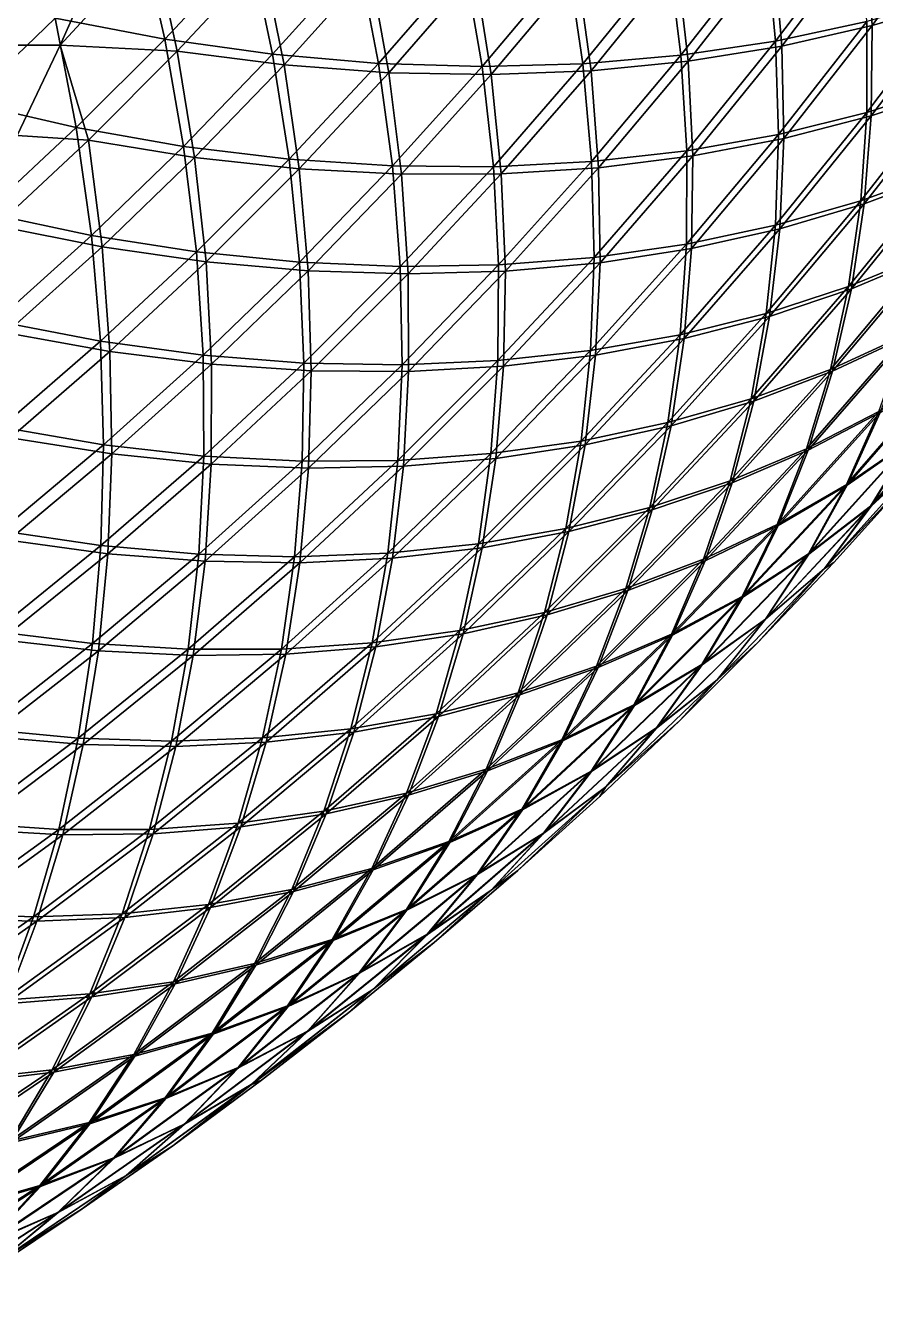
# Model space of a CAD drawing. Header units: millimetres. Extents: x -260 to 430, y -260 to 260.
# Drawn here: x 398.53 to 411.97, y -59.22 to -39.12 of the extents above; entities that cross this region are included whole.
import ezdxf

# ---------------------------------------------------------------- set-up
doc = ezdxf.new("R2010")
doc.units = ezdxf.units.MM
doc.header["$MEASUREMENT"] = 0
doc.layers.add('MESH_3D', color=2, linetype='CONTINUOUS')

msp = doc.modelspace()

# ---------------------------------------------------------------- linework, layer by layer
at = {"layer": 'MESH_3D'}
for points in [[(413.253, -37.288, 424.043), (411.919, -39.124, 424.043), (411.837, -37.662, 421.814)], [(413.287, -38.716, 426.303), (411.919, -39.124, 424.043), (413.253, -37.288, 424.043)], [(400.342, -37.62, 2493.096), (399.005, -39.005, 2493.096), (400.737, -39.339, 2491.145)], [(400.342, -37.62, 2493.096), (400.737, -39.339, 2491.145), (402.085, -37.894, 2491.145)], [(410.247, -37.864, 2480.686), (410.392, -39.37, 2478.472), (411.735, -37.588, 2478.472)], [(411.837, -37.662, 421.814), (410.491, -39.448, 421.814), (410.364, -37.952, 419.618)], [(411.735, -37.588, 2478.472), (410.392, -39.37, 2478.472), (411.834, -39.06, 2476.222)], [(411.919, -39.124, 424.043), (410.491, -39.448, 421.814), (411.837, -37.662, 421.814)], [(86.877, -38.437, 120.274), (399.734, -37.978, 406.654), (399.082, -39.432, 407.365)], [(400.563, -37.826, 407.294), (399.082, -39.432, 407.365), (399.734, -37.978, 406.654)], [(400.934, -39.529, 409.234), (399.082, -39.432, 407.365), (400.563, -37.826, 407.294)], [(402.289, -38.077, 409.234), (400.934, -39.529, 409.234), (400.563, -37.826, 407.294)], [(402.085, -37.894, 2491.145), (400.737, -39.339, 2491.145), (402.442, -39.578, 2489.144)], [(402.085, -37.894, 2491.145), (402.442, -39.578, 2489.144), (403.798, -38.073, 2489.144)], [(408.704, -38.052, 2482.863), (408.895, -39.594, 2480.686), (410.247, -37.864, 2480.686)], [(410.364, -37.952, 419.618), (409.009, -39.687, 419.618), (408.838, -38.156, 417.459)], [(410.247, -37.864, 2480.686), (408.895, -39.594, 2480.686), (410.392, -39.37, 2478.472)], [(410.491, -39.448, 421.814), (409.009, -39.687, 419.618), (410.364, -37.952, 419.618)], [(402.622, -39.746, 411.223), (400.934, -39.529, 409.234), (402.289, -38.077, 409.234)], [(403.983, -38.234, 411.223), (402.622, -39.746, 411.223), (402.289, -38.077, 409.234)], [(403.798, -38.073, 2489.144), (402.442, -39.578, 2489.144), (404.116, -39.722, 2487.094)], [(403.798, -38.073, 2489.144), (404.116, -39.722, 2487.094), (405.475, -38.158, 2487.094)], [(405.475, -38.158, 2487.094), (404.116, -39.722, 2487.094), (405.752, -39.771, 2485)], [(405.475, -38.158, 2487.094), (405.752, -39.771, 2485), (407.112, -38.151, 2485)], [(407.112, -38.151, 2485), (405.752, -39.771, 2485), (407.346, -39.728, 2482.863)], [(407.112, -38.151, 2485), (407.346, -39.728, 2482.863), (408.704, -38.052, 2482.863)], [(408.838, -38.156, 417.459), (407.477, -39.838, 417.459), (407.263, -38.273, 415.338)], [(408.704, -38.052, 2482.863), (407.346, -39.728, 2482.863), (408.895, -39.594, 2480.686)], [(409.009, -39.687, 419.618), (407.477, -39.838, 417.459), (408.838, -38.156, 417.459)], [(404.279, -39.869, 413.259), (402.622, -39.746, 411.223), (403.983, -38.234, 411.223)], [(405.643, -38.299, 413.259), (404.279, -39.869, 413.259), (403.983, -38.234, 411.223)], [(405.898, -39.899, 415.338), (404.279, -39.869, 413.259), (405.643, -38.299, 413.259)], [(407.263, -38.273, 415.338), (405.898, -39.899, 415.338), (405.643, -38.299, 413.259)], [(407.477, -39.838, 417.459), (405.898, -39.899, 415.338), (407.263, -38.273, 415.338)], [(86.295, -39.726, 120.917), (86.877, -38.437, 120.274), (399.082, -39.432, 407.365)], [(397.25, -38.573, 2494.995), (397.62, -40.342, 2493.096), (399.005, -39.005, 2493.096)], [(413.216, -38.664, 2473.941), (411.834, -40.497, 2473.941), (413.168, -40.065, 2471.631)], [(411.834, -39.06, 2476.222), (411.834, -40.497, 2473.941), (413.216, -38.664, 2473.941)], [(413.287, -38.716, 426.303), (411.904, -40.552, 426.303), (411.919, -39.124, 424.043)], [(413.226, -40.108, 428.591), (411.904, -40.552, 426.303), (413.287, -38.716, 426.303)], [(399.005, -39.005, 2493.096), (397.62, -40.342, 2493.096), (399.339, -40.737, 2491.145)], [(399.005, -39.005, 2493.096), (399.339, -40.737, 2491.145), (400.737, -39.339, 2491.145)], [(410.392, -39.37, 2478.472), (410.439, -40.845, 2476.222), (411.834, -39.06, 2476.222)], [(411.834, -39.06, 2476.222), (410.439, -40.845, 2476.222), (411.834, -40.497, 2473.941)], [(411.919, -39.124, 424.043), (410.522, -40.912, 424.043), (410.491, -39.448, 421.814)], [(411.904, -40.552, 426.303), (410.522, -40.912, 424.043), (411.919, -39.124, 424.043)], [(400.737, -39.339, 2491.145), (399.339, -40.737, 2491.145), (401.035, -41.035, 2489.144)], [(400.737, -39.339, 2491.145), (401.035, -41.035, 2489.144), (402.442, -39.578, 2489.144)], [(408.895, -39.594, 2480.686), (408.987, -41.105, 2478.472), (410.392, -39.37, 2478.472)], [(410.392, -39.37, 2478.472), (408.987, -41.105, 2478.472), (410.439, -40.845, 2476.222)], [(86.295, -39.726, 120.917), (399.082, -39.432, 407.365), (398.405, -40.862, 408.103)], [(399.529, -40.934, 409.234), (398.405, -40.862, 408.103), (399.082, -39.432, 407.365)], [(400.934, -39.529, 409.234), (399.529, -40.934, 409.234), (399.082, -39.432, 407.365)], [(401.209, -41.209, 411.223), (399.529, -40.934, 409.234), (400.934, -39.529, 409.234)], [(402.622, -39.746, 411.223), (401.209, -41.209, 411.223), (400.934, -39.529, 409.234)], [(402.442, -39.578, 2489.144), (401.035, -41.035, 2489.144), (402.702, -41.237, 2487.094)], [(402.442, -39.578, 2489.144), (402.702, -41.237, 2487.094), (404.116, -39.722, 2487.094)], [(407.346, -39.728, 2482.863), (407.483, -41.276, 2480.686), (408.895, -39.594, 2480.686)], [(408.895, -39.594, 2480.686), (407.483, -41.276, 2480.686), (408.987, -41.105, 2478.472)], [(410.491, -39.448, 421.814), (409.084, -41.186, 421.814), (409.009, -39.687, 419.618)], [(410.522, -40.912, 424.043), (409.084, -41.186, 421.814), (410.491, -39.448, 421.814)], [(402.86, -41.39, 413.259), (401.209, -41.209, 411.223), (402.622, -39.746, 411.223)], [(404.279, -39.869, 413.259), (402.86, -41.39, 413.259), (402.622, -39.746, 411.223)], [(404.116, -39.722, 2487.094), (402.702, -41.237, 2487.094), (404.336, -41.344, 2485)], [(404.116, -39.722, 2487.094), (404.336, -41.344, 2485), (405.752, -39.771, 2485)], [(405.752, -39.771, 2485), (404.336, -41.344, 2485), (405.931, -41.357, 2482.863)], [(405.752, -39.771, 2485), (405.931, -41.357, 2482.863), (407.346, -39.728, 2482.863)], [(407.346, -39.728, 2482.863), (405.931, -41.357, 2482.863), (407.483, -41.276, 2480.686)], [(409.009, -39.687, 419.618), (407.594, -41.373, 419.618), (407.477, -39.838, 417.459)], [(409.084, -41.186, 421.814), (407.594, -41.373, 419.618), (409.009, -39.687, 419.618)], [(404.478, -41.476, 415.338), (402.86, -41.39, 413.259), (404.279, -39.869, 413.259)], [(405.898, -39.899, 415.338), (404.478, -41.476, 415.338), (404.279, -39.869, 413.259)], [(406.057, -41.47, 417.459), (404.478, -41.476, 415.338), (405.898, -39.899, 415.338)], [(407.477, -39.838, 417.459), (406.057, -41.47, 417.459), (405.898, -39.899, 415.338)], [(407.594, -41.373, 419.618), (406.057, -41.47, 417.459), (407.477, -39.838, 417.459)], [(413.168, -40.065, 2471.631), (411.738, -41.896, 2471.631), (413.024, -41.427, 2469.295)], [(411.834, -40.497, 2473.941), (411.738, -41.896, 2471.631), (413.168, -40.065, 2471.631)], [(413.226, -40.108, 428.591), (411.794, -41.942, 428.591), (411.904, -40.552, 426.303)], [(413.069, -41.462, 430.905), (411.794, -41.942, 428.591), (413.226, -40.108, 428.591)], [(397.62, -40.342, 2493.096), (397.894, -42.085, 2491.145), (399.339, -40.737, 2491.145)], [(411.834, -40.497, 2473.941), (410.389, -42.282, 2473.941), (411.738, -41.896, 2471.631)], [(410.439, -40.845, 2476.222), (410.389, -42.282, 2473.941), (411.834, -40.497, 2473.941)], [(411.904, -40.552, 426.303), (410.457, -42.338, 426.303), (410.522, -40.912, 424.043)], [(411.794, -41.942, 428.591), (410.457, -42.338, 426.303), (411.904, -40.552, 426.303)], [(399.339, -40.737, 2491.145), (397.894, -42.085, 2491.145), (399.578, -42.442, 2489.144)], [(399.339, -40.737, 2491.145), (399.578, -42.442, 2489.144), (401.035, -41.035, 2489.144)], [(399.529, -40.934, 409.234), (398.077, -42.289, 409.234), (398.405, -40.862, 408.103)], [(399.746, -42.622, 411.223), (398.077, -42.289, 409.234), (399.529, -40.934, 409.234)], [(401.209, -41.209, 411.223), (399.746, -42.622, 411.223), (399.529, -40.934, 409.234)], [(410.439, -40.845, 2476.222), (408.983, -42.58, 2476.222), (410.389, -42.282, 2473.941)], [(408.987, -41.105, 2478.472), (408.983, -42.58, 2476.222), (410.439, -40.845, 2476.222)], [(410.522, -40.912, 424.043), (409.063, -42.65, 424.043), (409.084, -41.186, 421.814)], [(410.457, -42.338, 426.303), (409.063, -42.65, 424.043), (410.522, -40.912, 424.043)], [(401.035, -41.035, 2489.144), (399.578, -42.442, 2489.144), (401.237, -42.702, 2487.094)], [(401.035, -41.035, 2489.144), (401.237, -42.702, 2487.094), (402.702, -41.237, 2487.094)], [(407.483, -41.276, 2480.686), (407.523, -42.79, 2478.472), (408.987, -41.105, 2478.472)], [(408.987, -41.105, 2478.472), (407.523, -42.79, 2478.472), (408.983, -42.58, 2476.222)], [(409.084, -41.186, 421.814), (407.617, -42.874, 421.814), (407.594, -41.373, 419.618)], [(409.063, -42.65, 424.043), (407.617, -42.874, 421.814), (409.084, -41.186, 421.814)], [(401.39, -42.86, 413.259), (399.746, -42.622, 411.223), (401.209, -41.209, 411.223)], [(402.86, -41.39, 413.259), (401.39, -42.86, 413.259), (401.209, -41.209, 411.223)], [(402.702, -41.237, 2487.094), (401.237, -42.702, 2487.094), (402.866, -42.866, 2485)], [(403.003, -43.003, 415.338), (401.39, -42.86, 413.259), (402.86, -41.39, 413.259)], [(402.702, -41.237, 2487.094), (402.866, -42.866, 2485), (404.336, -41.344, 2485)], [(404.478, -41.476, 415.338), (403.003, -43.003, 415.338), (402.86, -41.39, 413.259)], [(404.336, -41.344, 2485), (402.866, -42.866, 2485), (404.46, -42.934, 2482.863)], [(404.336, -41.344, 2485), (404.46, -42.934, 2482.863), (405.931, -41.357, 2482.863)], [(405.931, -41.357, 2482.863), (404.46, -42.934, 2482.863), (406.014, -42.908, 2480.686)], [(405.931, -41.357, 2482.863), (406.014, -42.908, 2480.686), (407.483, -41.276, 2480.686)], [(407.483, -41.276, 2480.686), (406.014, -42.908, 2480.686), (407.523, -42.79, 2478.472)], [(407.594, -41.373, 419.618), (406.121, -43.009, 419.618), (406.057, -41.47, 417.459)], [(407.617, -42.874, 421.814), (406.121, -43.009, 419.618), (407.594, -41.373, 419.618)], [(404.582, -43.052, 417.459), (403.003, -43.003, 415.338), (404.478, -41.476, 415.338)], [(406.057, -41.47, 417.459), (404.582, -43.052, 417.459), (404.478, -41.476, 415.338)], [(406.121, -43.009, 419.618), (404.582, -43.052, 417.459), (406.057, -41.47, 417.459)], [(413.024, -41.427, 2469.295), (411.546, -43.252, 2469.295), (412.784, -42.744, 2466.935)], [(411.738, -41.896, 2471.631), (411.546, -43.252, 2469.295), (413.024, -41.427, 2469.295)], [(413.069, -41.462, 430.905), (411.59, -43.289, 430.905), (411.794, -41.942, 428.591)], [(412.818, -42.771, 433.242), (411.59, -43.289, 430.905), (413.069, -41.462, 430.905)], [(411.738, -41.896, 2471.631), (410.244, -43.676, 2471.631), (411.546, -43.252, 2469.295)], [(410.389, -42.282, 2473.941), (410.244, -43.676, 2471.631), (411.738, -41.896, 2471.631)], [(411.794, -41.942, 428.591), (410.298, -43.724, 428.591), (410.457, -42.338, 426.303)], [(411.59, -43.289, 430.905), (410.298, -43.724, 428.591), (411.794, -41.942, 428.591)], [(397.894, -42.085, 2491.145), (398.073, -43.798, 2489.144), (399.578, -42.442, 2489.144)], [(399.746, -42.622, 411.223), (398.234, -43.983, 411.223), (398.077, -42.289, 409.234)], [(410.389, -42.282, 2473.941), (408.883, -44.014, 2473.941), (410.244, -43.676, 2471.631)], [(408.983, -42.58, 2476.222), (408.883, -44.014, 2473.941), (410.389, -42.282, 2473.941)], [(410.457, -42.338, 426.303), (408.949, -44.074, 426.303), (409.063, -42.65, 424.043)], [(410.298, -43.724, 428.591), (408.949, -44.074, 426.303), (410.457, -42.338, 426.303)], [(399.578, -42.442, 2489.144), (398.073, -43.798, 2489.144), (399.722, -44.116, 2487.094)], [(399.578, -42.442, 2489.144), (399.722, -44.116, 2487.094), (401.237, -42.702, 2487.094)], [(408.983, -42.58, 2476.222), (407.467, -44.264, 2476.222), (408.883, -44.014, 2473.941)], [(407.523, -42.79, 2478.472), (407.467, -44.264, 2476.222), (408.983, -42.58, 2476.222)], [(399.869, -44.279, 413.259), (398.234, -43.983, 411.223), (399.746, -42.622, 411.223)], [(401.237, -42.702, 2487.094), (399.722, -44.116, 2487.094), (401.344, -44.336, 2485)], [(401.39, -42.86, 413.259), (399.869, -44.279, 413.259), (399.746, -42.622, 411.223)], [(401.237, -42.702, 2487.094), (401.344, -44.336, 2485), (402.866, -42.866, 2485)], [(407.523, -42.79, 2478.472), (406, -44.422, 2478.472), (407.467, -44.264, 2476.222)], [(406.014, -42.908, 2480.686), (406, -44.422, 2478.472), (407.523, -42.79, 2478.472)], [(409.063, -42.65, 424.043), (407.545, -44.336, 424.043), (407.617, -42.874, 421.814)], [(408.949, -44.074, 426.303), (407.545, -44.336, 424.043), (409.063, -42.65, 424.043)], [(412.784, -42.744, 2466.935), (411.26, -44.56, 2466.935), (412.451, -44.012, 2464.554)], [(411.546, -43.252, 2469.295), (411.26, -44.56, 2466.935), (412.784, -42.744, 2466.935)], [(412.818, -42.771, 433.242), (411.293, -44.589, 433.242), (411.59, -43.289, 430.905)], [(412.476, -44.033, 435.599), (411.293, -44.589, 433.242), (412.818, -42.771, 433.242)], [(401.476, -44.478, 415.338), (399.869, -44.279, 413.259), (401.39, -42.86, 413.259)], [(402.866, -42.866, 2485), (401.344, -44.336, 2485), (402.934, -44.46, 2482.863)], [(403.003, -43.003, 415.338), (401.476, -44.478, 415.338), (401.39, -42.86, 413.259)], [(403.052, -44.582, 417.459), (401.476, -44.478, 415.338), (403.003, -43.003, 415.338)], [(402.866, -42.866, 2485), (402.934, -44.46, 2482.863), (404.46, -42.934, 2482.863)], [(404.46, -42.934, 2482.863), (402.934, -44.46, 2482.863), (404.488, -44.488, 2480.686)], [(404.582, -43.052, 417.459), (403.052, -44.582, 417.459), (403.003, -43.003, 415.338)], [(404.46, -42.934, 2482.863), (404.488, -44.488, 2480.686), (406.014, -42.908, 2480.686)], [(406.014, -42.908, 2480.686), (404.488, -44.488, 2480.686), (406, -44.422, 2478.472)], [(406.121, -43.009, 419.618), (404.592, -44.592, 419.618), (404.582, -43.052, 417.459)], [(406.091, -44.51, 421.814), (404.592, -44.592, 419.618), (406.121, -43.009, 419.618)], [(407.617, -42.874, 421.814), (406.091, -44.51, 421.814), (406.121, -43.009, 419.618)], [(407.545, -44.336, 424.043), (406.091, -44.51, 421.814), (407.617, -42.874, 421.814)], [(404.592, -44.592, 419.618), (403.052, -44.582, 417.459), (404.582, -43.052, 417.459)], [(411.546, -43.252, 2469.295), (410.005, -45.025, 2469.295), (411.26, -44.56, 2466.935)], [(410.244, -43.676, 2471.631), (410.005, -45.025, 2469.295), (411.546, -43.252, 2469.295)], [(411.59, -43.289, 430.905), (410.047, -45.063, 430.905), (410.298, -43.724, 428.591)], [(411.293, -44.589, 433.242), (410.047, -45.063, 430.905), (411.59, -43.289, 430.905)], [(398.073, -43.798, 2489.144), (398.158, -45.475, 2487.094), (399.722, -44.116, 2487.094)], [(410.244, -43.676, 2471.631), (408.689, -45.403, 2471.631), (410.005, -45.025, 2469.295)], [(408.883, -44.014, 2473.941), (408.689, -45.403, 2471.631), (410.244, -43.676, 2471.631)], [(410.298, -43.724, 428.591), (408.742, -45.452, 428.591), (408.949, -44.074, 426.303)], [(410.047, -45.063, 430.905), (408.742, -45.452, 428.591), (410.298, -43.724, 428.591)], [(399.869, -44.279, 413.259), (398.299, -45.643, 413.259), (398.234, -43.983, 411.223)], [(408.883, -44.014, 2473.941), (407.317, -45.694, 2473.941), (408.689, -45.403, 2471.631)], [(407.467, -44.264, 2476.222), (407.317, -45.694, 2473.941), (408.883, -44.014, 2473.941)], [(412.451, -44.012, 2464.554), (410.883, -45.816, 2464.554), (412.027, -45.226, 2462.155)], [(411.26, -44.56, 2466.935), (410.883, -45.816, 2464.554), (412.451, -44.012, 2464.554)], [(399.722, -44.116, 2487.094), (398.158, -45.475, 2487.094), (399.771, -45.752, 2485)], [(399.722, -44.116, 2487.094), (399.771, -45.752, 2485), (401.344, -44.336, 2485)], [(408.949, -44.074, 426.303), (407.381, -45.755, 426.303), (407.545, -44.336, 424.043)], [(408.742, -45.452, 428.591), (407.381, -45.755, 426.303), (408.949, -44.074, 426.303)], [(412.476, -44.033, 435.599), (410.907, -45.837, 435.599), (411.293, -44.589, 433.242)], [(412.044, -45.241, 437.973), (410.907, -45.837, 435.599), (412.476, -44.033, 435.599)], [(399.899, -45.898, 415.338), (398.299, -45.643, 413.259), (399.869, -44.279, 413.259)], [(401.344, -44.336, 2485), (399.771, -45.752, 2485), (401.357, -45.931, 2482.863)], [(401.476, -44.478, 415.338), (399.899, -45.898, 415.338), (399.869, -44.279, 413.259)], [(401.344, -44.336, 2485), (401.357, -45.931, 2482.863), (402.934, -44.46, 2482.863)], [(407.467, -44.264, 2476.222), (405.893, -45.893, 2476.222), (407.317, -45.694, 2473.941)], [(406, -44.422, 2478.472), (405.893, -45.893, 2476.222), (407.467, -44.264, 2476.222)], [(407.545, -44.336, 424.043), (405.969, -45.969, 424.043), (406.091, -44.51, 421.814)], [(407.381, -45.755, 426.303), (405.969, -45.969, 424.043), (407.545, -44.336, 424.043)], [(401.47, -46.057, 417.459), (399.899, -45.898, 415.338), (401.476, -44.478, 415.338)], [(402.934, -44.46, 2482.863), (401.357, -45.931, 2482.863), (402.908, -46.014, 2480.686)], [(403.052, -44.582, 417.459), (401.47, -46.057, 417.459), (401.476, -44.478, 415.338)], [(403.009, -46.121, 419.618), (401.47, -46.057, 417.459), (403.052, -44.582, 417.459)], [(402.934, -44.46, 2482.863), (402.908, -46.014, 2480.686), (404.488, -44.488, 2480.686)], [(404.488, -44.488, 2480.686), (402.908, -46.014, 2480.686), (404.422, -46, 2478.472)], [(404.592, -44.592, 419.618), (403.009, -46.121, 419.618), (403.052, -44.582, 417.459)], [(404.51, -46.091, 421.814), (403.009, -46.121, 419.618), (404.592, -44.592, 419.618)], [(406, -44.422, 2478.472), (404.422, -46, 2478.472), (405.893, -45.893, 2476.222)], [(404.488, -44.488, 2480.686), (404.422, -46, 2478.472), (406, -44.422, 2478.472)], [(406.091, -44.51, 421.814), (404.51, -46.091, 421.814), (404.592, -44.592, 419.618)], [(405.969, -45.969, 424.043), (404.51, -46.091, 421.814), (406.091, -44.51, 421.814)], [(411.26, -44.56, 2466.935), (409.674, -46.322, 2466.935), (410.883, -45.816, 2464.554)], [(410.005, -45.025, 2469.295), (409.674, -46.322, 2466.935), (411.26, -44.56, 2466.935)], [(411.293, -44.589, 433.242), (409.706, -46.352, 433.242), (410.047, -45.063, 430.905)], [(410.907, -45.837, 435.599), (409.706, -46.352, 433.242), (411.293, -44.589, 433.242)], [(413.101, -44.557, 2459.742), (411.514, -46.383, 2459.742), (412.54, -45.673, 2457.317)], [(412.027, -45.226, 2462.155), (411.514, -46.383, 2459.742), (413.101, -44.557, 2459.742)], [(413.112, -44.566, 440.361), (411.525, -46.393, 440.361), (412.044, -45.241, 437.973)], [(412.546, -45.678, 442.761), (411.525, -46.393, 440.361), (413.112, -44.566, 440.361)], [(413.492, -44.886, 2454.883), (411.893, -46.725, 2454.883), (412.797, -45.896, 2452.443)], [(412.54, -45.673, 2457.317), (411.893, -46.725, 2454.883), (413.492, -44.886, 2454.883)], [(413.495, -44.888, 445.169), (411.896, -46.727, 445.169), (412.546, -45.678, 442.761)], [(412.798, -45.897, 447.583), (411.896, -46.727, 445.169), (413.495, -44.888, 445.169)], [(410.005, -45.025, 2469.295), (408.403, -46.742, 2469.295), (409.674, -46.322, 2466.935)], [(408.689, -45.403, 2471.631), (408.403, -46.742, 2469.295), (410.005, -45.025, 2469.295)], [(410.047, -45.063, 430.905), (408.444, -46.782, 430.905), (408.742, -45.452, 428.591)], [(409.706, -46.352, 433.242), (408.444, -46.782, 430.905), (410.047, -45.063, 430.905)], [(408.689, -45.403, 2471.631), (407.075, -47.075, 2471.631), (408.403, -46.742, 2469.295)], [(407.317, -45.694, 2473.941), (407.075, -47.075, 2471.631), (408.689, -45.403, 2471.631)], [(412.027, -45.226, 2462.155), (410.417, -47.015, 2462.155), (411.514, -46.383, 2459.742)], [(410.883, -45.816, 2464.554), (410.417, -47.015, 2462.155), (412.027, -45.226, 2462.155)], [(412.044, -45.241, 437.973), (410.433, -47.03, 437.973), (410.907, -45.837, 435.599)], [(411.525, -46.393, 440.361), (410.433, -47.03, 437.973), (412.044, -45.241, 437.973)], [(398.158, -45.475, 2487.094), (398.151, -47.112, 2485), (399.771, -45.752, 2485)], [(408.742, -45.452, 428.591), (407.126, -47.126, 428.591), (407.381, -45.755, 426.303)], [(408.444, -46.782, 430.905), (407.126, -47.126, 428.591), (408.742, -45.452, 428.591)], [(399.771, -45.752, 2485), (398.151, -47.112, 2485), (399.728, -47.346, 2482.863)], [(399.899, -45.898, 415.338), (398.273, -47.263, 415.338), (398.299, -45.643, 413.259)], [(399.771, -45.752, 2485), (399.728, -47.346, 2482.863), (401.357, -45.931, 2482.863)], [(407.317, -45.694, 2473.941), (405.694, -47.317, 2473.941), (407.075, -47.075, 2471.631)], [(405.893, -45.893, 2476.222), (405.694, -47.317, 2473.941), (407.317, -45.694, 2473.941)], [(407.381, -45.755, 426.303), (405.755, -47.381, 426.303), (405.969, -45.969, 424.043)], [(407.126, -47.126, 428.591), (405.755, -47.381, 426.303), (407.381, -45.755, 426.303)], [(410.883, -45.816, 2464.554), (409.253, -47.563, 2464.554), (410.417, -47.015, 2462.155)], [(409.674, -46.322, 2466.935), (409.253, -47.563, 2464.554), (410.883, -45.816, 2464.554)], [(412.54, -45.673, 2457.317), (410.914, -47.478, 2457.317), (411.893, -46.725, 2454.883)], [(411.514, -46.383, 2459.742), (410.914, -47.478, 2457.317), (412.54, -45.673, 2457.317)], [(412.546, -45.678, 442.761), (410.92, -47.484, 442.761), (411.525, -46.393, 440.361)], [(411.896, -46.727, 445.169), (410.92, -47.484, 442.761), (412.546, -45.678, 442.761)], [(399.838, -47.477, 417.459), (398.273, -47.263, 415.338), (399.899, -45.898, 415.338)], [(401.357, -45.931, 2482.863), (399.728, -47.346, 2482.863), (401.276, -47.483, 2480.686)], [(401.47, -46.057, 417.459), (399.838, -47.477, 417.459), (399.899, -45.898, 415.338)], [(401.357, -45.931, 2482.863), (401.276, -47.483, 2480.686), (402.908, -46.014, 2480.686)], [(402.908, -46.014, 2480.686), (401.276, -47.483, 2480.686), (402.79, -47.523, 2478.472)], [(404.422, -46, 2478.472), (402.79, -47.523, 2478.472), (404.264, -47.467, 2476.222)], [(402.908, -46.014, 2480.686), (402.79, -47.523, 2478.472), (404.422, -46, 2478.472)], [(405.893, -45.893, 2476.222), (404.264, -47.467, 2476.222), (405.694, -47.317, 2473.941)], [(404.422, -46, 2478.472), (404.264, -47.467, 2476.222), (405.893, -45.893, 2476.222)], [(405.969, -45.969, 424.043), (404.336, -47.545, 424.043), (404.51, -46.091, 421.814)], [(405.755, -47.381, 426.303), (404.336, -47.545, 424.043), (405.969, -45.969, 424.043)], [(410.907, -45.837, 435.599), (409.277, -47.586, 435.599), (409.706, -46.352, 433.242)], [(410.433, -47.03, 437.973), (409.277, -47.586, 435.599), (410.907, -45.837, 435.599)], [(412.797, -45.896, 2452.443), (411.164, -47.711, 2452.443), (412.485, -46.318, 2450)], [(411.893, -46.725, 2454.883), (411.164, -47.711, 2452.443), (412.797, -45.896, 2452.443)], [(412.798, -45.897, 447.583), (412.485, -46.318, 450), (411.164, -47.711, 447.583)], [(412.798, -45.897, 447.583), (411.164, -47.711, 447.583), (411.896, -46.727, 445.169)], [(401.373, -47.594, 419.618), (399.838, -47.477, 417.459), (401.47, -46.057, 417.459)], [(403.009, -46.121, 419.618), (401.373, -47.594, 419.618), (401.47, -46.057, 417.459)], [(402.874, -47.617, 421.814), (401.373, -47.594, 419.618), (403.009, -46.121, 419.618)], [(404.51, -46.091, 421.814), (402.874, -47.617, 421.814), (403.009, -46.121, 419.618)], [(404.336, -47.545, 424.043), (402.874, -47.617, 421.814), (404.51, -46.091, 421.814)], [(409.674, -46.322, 2466.935), (408.027, -48.027, 2466.935), (409.253, -47.563, 2464.554)], [(408.403, -46.742, 2469.295), (408.027, -48.027, 2466.935), (409.674, -46.322, 2466.935)], [(409.706, -46.352, 433.242), (408.058, -48.058, 433.242), (408.444, -46.782, 430.905)], [(409.277, -47.586, 435.599), (408.058, -48.058, 433.242), (409.706, -46.352, 433.242)], [(411.514, -46.383, 2459.742), (409.864, -48.153, 2459.742), (410.914, -47.478, 2457.317)], [(410.417, -47.015, 2462.155), (409.864, -48.153, 2459.742), (411.514, -46.383, 2459.742)], [(411.525, -46.393, 440.361), (409.874, -48.163, 440.361), (410.433, -47.03, 437.973)], [(410.92, -47.484, 442.761), (409.874, -48.163, 440.361), (411.525, -46.393, 440.361)], [(411.164, -47.711, 2452.443), (411.314, -47.612, 2450), (412.485, -46.318, 2450)], [(411.164, -47.711, 447.583), (412.485, -46.318, 450), (411.314, -47.612, 450)], [(412.485, -46.318, 2450), (411.314, -47.612, 450), (412.485, -46.318, 450)], [(412.485, -46.318, 2450), (411.314, -47.612, 2450), (411.314, -47.612, 450)], [(408.403, -46.742, 2469.295), (406.742, -48.403, 2469.295), (408.027, -48.027, 2466.935)], [(407.075, -47.075, 2471.631), (406.742, -48.403, 2469.295), (408.403, -46.742, 2469.295)], [(408.444, -46.782, 430.905), (406.782, -48.444, 430.905), (407.126, -47.126, 428.591)], [(408.058, -48.058, 433.242), (406.782, -48.444, 430.905), (408.444, -46.782, 430.905)], [(411.893, -46.725, 2454.883), (410.231, -48.508, 2454.883), (411.164, -47.711, 2452.443)], [(410.914, -47.478, 2457.317), (410.231, -48.508, 2454.883), (411.893, -46.725, 2454.883)], [(411.896, -46.727, 445.169), (410.234, -48.51, 445.169), (410.92, -47.484, 442.761)], [(411.164, -47.711, 447.583), (410.234, -48.51, 445.169), (411.896, -46.727, 445.169)], [(410.417, -47.015, 2462.155), (408.745, -48.745, 2462.155), (409.864, -48.153, 2459.742)], [(409.253, -47.563, 2464.554), (408.745, -48.745, 2462.155), (410.417, -47.015, 2462.155)], [(410.433, -47.03, 437.973), (408.761, -48.761, 437.973), (409.277, -47.586, 435.599)], [(409.874, -48.163, 440.361), (408.761, -48.761, 437.973), (410.433, -47.03, 437.973)], [(398.151, -47.112, 2485), (398.052, -48.704, 2482.863), (399.728, -47.346, 2482.863)], [(407.075, -47.075, 2471.631), (405.403, -48.689, 2471.631), (406.742, -48.403, 2469.295)], [(405.694, -47.317, 2473.941), (405.403, -48.689, 2471.631), (407.075, -47.075, 2471.631)], [(407.126, -47.126, 428.591), (405.452, -48.742, 428.591), (405.755, -47.381, 426.303)], [(406.782, -48.444, 430.905), (405.452, -48.742, 428.591), (407.126, -47.126, 428.591)], [(399.728, -47.346, 2482.863), (398.052, -48.704, 2482.863), (399.594, -48.895, 2480.686)], [(399.838, -47.477, 417.459), (398.156, -48.838, 417.459), (398.273, -47.263, 415.338)], [(399.728, -47.346, 2482.863), (399.594, -48.895, 2480.686), (401.276, -47.483, 2480.686)], [(405.694, -47.317, 2473.941), (404.014, -48.883, 2473.941), (405.403, -48.689, 2471.631)], [(404.264, -47.467, 2476.222), (404.014, -48.883, 2473.941), (405.694, -47.317, 2473.941)], [(405.755, -47.381, 426.303), (404.074, -48.949, 426.303), (404.336, -47.545, 424.043)], [(405.452, -48.742, 428.591), (404.074, -48.949, 426.303), (405.755, -47.381, 426.303)], [(399.687, -49.009, 419.618), (398.156, -48.838, 417.459), (399.838, -47.477, 417.459)], [(401.276, -47.483, 2480.686), (399.594, -48.895, 2480.686), (401.105, -48.987, 2478.472)], [(401.373, -47.594, 419.618), (399.687, -49.009, 419.618), (399.838, -47.477, 417.459)], [(401.186, -49.084, 421.814), (399.687, -49.009, 419.618), (401.373, -47.594, 419.618)], [(401.276, -47.483, 2480.686), (401.105, -48.987, 2478.472), (402.79, -47.523, 2478.472)], [(402.79, -47.523, 2478.472), (401.105, -48.987, 2478.472), (402.58, -48.983, 2476.222)], [(402.874, -47.617, 421.814), (401.186, -49.084, 421.814), (401.373, -47.594, 419.618)], [(402.65, -49.063, 424.043), (401.186, -49.084, 421.814), (402.874, -47.617, 421.814)], [(404.264, -47.467, 2476.222), (402.58, -48.983, 2476.222), (404.014, -48.883, 2473.941)], [(402.79, -47.523, 2478.472), (402.58, -48.983, 2476.222), (404.264, -47.467, 2476.222)], [(404.336, -47.545, 424.043), (402.65, -49.063, 424.043), (402.874, -47.617, 421.814)], [(404.074, -48.949, 426.303), (402.65, -49.063, 424.043), (404.336, -47.545, 424.043)], [(409.253, -47.563, 2464.554), (407.563, -49.253, 2464.554), (408.745, -48.745, 2462.155)], [(408.027, -48.027, 2466.935), (407.563, -49.253, 2464.554), (409.253, -47.563, 2464.554)], [(409.277, -47.586, 435.599), (407.586, -49.277, 435.599), (408.058, -48.058, 433.242)], [(408.761, -48.761, 437.973), (407.586, -49.277, 435.599), (409.277, -47.586, 435.599)], [(410.914, -47.478, 2457.317), (409.226, -49.226, 2457.317), (410.231, -48.508, 2454.883)], [(409.864, -48.153, 2459.742), (409.226, -49.226, 2457.317), (410.914, -47.478, 2457.317)], [(410.92, -47.484, 442.761), (409.232, -49.232, 442.761), (409.874, -48.163, 440.361)], [(410.234, -48.51, 445.169), (409.232, -49.232, 442.761), (410.92, -47.484, 442.761)], [(411.164, -47.711, 2452.443), (410.111, -48.877, 2450), (411.314, -47.612, 2450)], [(410.111, -48.877, 2450), (410.111, -48.877, 450), (411.314, -47.612, 450)], [(411.314, -47.612, 2450), (410.111, -48.877, 2450), (411.314, -47.612, 450)], [(411.164, -47.711, 447.583), (411.314, -47.612, 450), (410.111, -48.877, 450)], [(411.164, -47.711, 2452.443), (409.467, -49.467, 2452.443), (410.111, -48.877, 2450)], [(410.231, -48.508, 2454.883), (409.467, -49.467, 2452.443), (411.164, -47.711, 2452.443)], [(411.164, -47.711, 447.583), (409.468, -49.468, 447.583), (410.234, -48.51, 445.169)], [(411.164, -47.711, 447.583), (410.111, -48.877, 450), (409.468, -49.468, 447.583)], [(408.027, -48.027, 2466.935), (406.322, -49.674, 2466.935), (407.563, -49.253, 2464.554)], [(406.742, -48.403, 2469.295), (406.322, -49.674, 2466.935), (408.027, -48.027, 2466.935)], [(408.058, -48.058, 433.242), (406.352, -49.706, 433.242), (406.782, -48.444, 430.905)], [(407.586, -49.277, 435.599), (406.352, -49.706, 433.242), (408.058, -48.058, 433.242)], [(409.864, -48.153, 2459.742), (408.153, -49.864, 2459.742), (409.226, -49.226, 2457.317)], [(408.745, -48.745, 2462.155), (408.153, -49.864, 2459.742), (409.864, -48.153, 2459.742)], [(409.874, -48.163, 440.361), (408.163, -49.874, 440.361), (408.761, -48.761, 437.973)], [(409.232, -49.232, 442.761), (408.163, -49.874, 440.361), (409.874, -48.163, 440.361)], [(406.742, -48.403, 2469.295), (405.025, -50.005, 2469.295), (406.322, -49.674, 2466.935)], [(405.403, -48.689, 2471.631), (405.025, -50.005, 2469.295), (406.742, -48.403, 2469.295)], [(406.782, -48.444, 430.905), (405.063, -50.047, 430.905), (405.452, -48.742, 428.591)], [(406.352, -49.706, 433.242), (405.063, -50.047, 430.905), (406.782, -48.444, 430.905)], [(410.231, -48.508, 2454.883), (408.508, -50.231, 2454.883), (409.467, -49.467, 2452.443)], [(409.226, -49.226, 2457.317), (408.508, -50.231, 2454.883), (410.231, -48.508, 2454.883)], [(410.234, -48.51, 445.169), (408.51, -50.234, 445.169), (409.232, -49.232, 442.761)], [(409.468, -49.468, 447.583), (408.51, -50.234, 445.169), (410.234, -48.51, 445.169)], [(398.052, -48.704, 2482.863), (397.864, -50.247, 2480.686), (399.594, -48.895, 2480.686)], [(399.687, -49.009, 419.618), (397.952, -50.364, 419.618), (398.156, -48.838, 417.459)], [(405.403, -48.689, 2471.631), (403.676, -50.244, 2471.631), (405.025, -50.005, 2469.295)], [(404.014, -48.883, 2473.941), (403.676, -50.244, 2471.631), (405.403, -48.689, 2471.631)], [(405.452, -48.742, 428.591), (403.724, -50.298, 428.591), (404.074, -48.949, 426.303)], [(405.063, -50.047, 430.905), (403.724, -50.298, 428.591), (405.452, -48.742, 428.591)], [(408.745, -48.745, 2462.155), (407.015, -50.417, 2462.155), (408.153, -49.864, 2459.742)], [(407.563, -49.253, 2464.554), (407.015, -50.417, 2462.155), (408.745, -48.745, 2462.155)], [(408.761, -48.761, 437.973), (407.03, -50.433, 437.973), (407.586, -49.277, 435.599)], [(408.163, -49.874, 440.361), (407.03, -50.433, 437.973), (408.761, -48.761, 437.973)], [(399.594, -48.895, 2480.686), (397.864, -50.247, 2480.686), (399.37, -50.392, 2478.472)], [(399.448, -50.491, 421.814), (397.952, -50.364, 419.618), (399.687, -49.009, 419.618)], [(399.594, -48.895, 2480.686), (399.37, -50.392, 2478.472), (401.105, -48.987, 2478.472)], [(401.105, -48.987, 2478.472), (399.37, -50.392, 2478.472), (400.845, -50.439, 2476.222)], [(401.186, -49.084, 421.814), (399.448, -50.491, 421.814), (399.687, -49.009, 419.618)], [(402.58, -48.983, 2476.222), (400.845, -50.439, 2476.222), (402.282, -50.389, 2473.941)], [(401.105, -48.987, 2478.472), (400.845, -50.439, 2476.222), (402.58, -48.983, 2476.222)], [(404.014, -48.883, 2473.941), (402.282, -50.389, 2473.941), (403.676, -50.244, 2471.631)], [(402.58, -48.983, 2476.222), (402.282, -50.389, 2473.941), (404.014, -48.883, 2473.941)], [(404.074, -48.949, 426.303), (402.338, -50.457, 426.303), (402.65, -49.063, 424.043)], [(403.724, -50.298, 428.591), (402.338, -50.457, 426.303), (404.074, -48.949, 426.303)], [(409.467, -49.467, 2452.443), (408.877, -50.111, 2450), (410.111, -48.877, 2450)], [(410.111, -48.877, 2450), (408.877, -50.111, 450), (410.111, -48.877, 450)], [(410.111, -48.877, 2450), (408.877, -50.111, 2450), (408.877, -50.111, 450)], [(409.468, -49.468, 447.583), (410.111, -48.877, 450), (408.877, -50.111, 450)], [(400.912, -50.522, 424.043), (399.448, -50.491, 421.814), (401.186, -49.084, 421.814)], [(402.65, -49.063, 424.043), (400.912, -50.522, 424.043), (401.186, -49.084, 421.814)], [(402.338, -50.457, 426.303), (400.912, -50.522, 424.043), (402.65, -49.063, 424.043)], [(409.226, -49.226, 2457.317), (407.478, -50.914, 2457.317), (408.508, -50.231, 2454.883)], [(408.153, -49.864, 2459.742), (407.478, -50.914, 2457.317), (409.226, -49.226, 2457.317)], [(409.232, -49.232, 442.761), (407.484, -50.92, 442.761), (408.163, -49.874, 440.361)], [(408.51, -50.234, 445.169), (407.484, -50.92, 442.761), (409.232, -49.232, 442.761)], [(407.563, -49.253, 2464.554), (405.816, -50.883, 2464.554), (407.015, -50.417, 2462.155)], [(406.322, -49.674, 2466.935), (405.816, -50.883, 2464.554), (407.563, -49.253, 2464.554)], [(407.586, -49.277, 435.599), (405.837, -50.907, 435.599), (406.352, -49.706, 433.242)], [(407.03, -50.433, 437.973), (405.837, -50.907, 435.599), (407.586, -49.277, 435.599)], [(409.467, -49.467, 2452.443), (407.711, -51.164, 2452.443), (408.877, -50.111, 2450)], [(408.508, -50.231, 2454.883), (407.711, -51.164, 2452.443), (409.467, -49.467, 2452.443)], [(409.468, -49.468, 447.583), (408.877, -50.111, 450), (407.711, -51.164, 447.583)], [(409.468, -49.468, 447.583), (407.711, -51.164, 447.583), (408.51, -50.234, 445.169)], [(406.322, -49.674, 2466.935), (404.56, -51.26, 2466.935), (405.816, -50.883, 2464.554)], [(405.025, -50.005, 2469.295), (404.56, -51.26, 2466.935), (406.322, -49.674, 2466.935)], [(406.352, -49.706, 433.242), (404.589, -51.293, 433.242), (405.063, -50.047, 430.905)], [(405.837, -50.907, 435.599), (404.589, -51.293, 433.242), (406.352, -49.706, 433.242)], [(405.025, -50.005, 2469.295), (403.252, -51.546, 2469.295), (404.56, -51.26, 2466.935)], [(403.676, -50.244, 2471.631), (403.252, -51.546, 2469.295), (405.025, -50.005, 2469.295)], [(405.063, -50.047, 430.905), (403.289, -51.59, 430.905), (403.724, -50.298, 428.591)], [(404.589, -51.293, 433.242), (403.289, -51.59, 430.905), (405.063, -50.047, 430.905)], [(408.153, -49.864, 2459.742), (406.383, -51.514, 2459.742), (407.478, -50.914, 2457.317)], [(407.015, -50.417, 2462.155), (406.383, -51.514, 2459.742), (408.153, -49.864, 2459.742)], [(408.163, -49.874, 440.361), (406.393, -51.525, 440.361), (407.03, -50.433, 437.973)], [(407.484, -50.92, 442.761), (406.393, -51.525, 440.361), (408.163, -49.874, 440.361)], [(397.864, -50.247, 2480.686), (397.588, -51.735, 2478.472), (399.37, -50.392, 2478.472)], [(403.676, -50.244, 2471.631), (401.896, -51.738, 2471.631), (403.252, -51.546, 2469.295)], [(402.282, -50.389, 2473.941), (401.896, -51.738, 2471.631), (403.676, -50.244, 2471.631)], [(408.508, -50.231, 2454.883), (406.725, -51.893, 2454.883), (407.711, -51.164, 2452.443)], [(407.478, -50.914, 2457.317), (406.725, -51.893, 2454.883), (408.508, -50.231, 2454.883)], [(408.51, -50.234, 445.169), (406.727, -51.896, 445.169), (407.484, -50.92, 442.761)], [(407.711, -51.164, 447.583), (406.727, -51.896, 445.169), (408.51, -50.234, 445.169)], [(407.711, -51.164, 2452.443), (407.612, -51.314, 2450), (408.877, -50.111, 2450)], [(407.612, -51.314, 2450), (407.612, -51.314, 450), (408.877, -50.111, 450)], [(408.877, -50.111, 2450), (407.612, -51.314, 2450), (408.877, -50.111, 450)], [(407.711, -51.164, 447.583), (408.877, -50.111, 450), (407.612, -51.314, 450)], [(399.37, -50.392, 2478.472), (397.588, -51.735, 2478.472), (399.06, -51.834, 2476.222)], [(399.448, -50.491, 421.814), (397.662, -51.837, 421.814), (397.952, -50.364, 419.618)], [(399.37, -50.392, 2478.472), (399.06, -51.834, 2476.222), (400.845, -50.439, 2476.222)], [(400.845, -50.439, 2476.222), (399.06, -51.834, 2476.222), (400.497, -51.834, 2473.941)], [(402.282, -50.389, 2473.941), (400.497, -51.834, 2473.941), (401.896, -51.738, 2471.631)], [(400.845, -50.439, 2476.222), (400.497, -51.834, 2473.941), (402.282, -50.389, 2473.941)], [(403.724, -50.298, 428.591), (401.942, -51.794, 428.591), (402.338, -50.457, 426.303)], [(403.289, -51.59, 430.905), (401.942, -51.794, 428.591), (403.724, -50.298, 428.591)], [(407.015, -50.417, 2462.155), (405.226, -52.027, 2462.155), (406.383, -51.514, 2459.742)], [(405.816, -50.883, 2464.554), (405.226, -52.027, 2462.155), (407.015, -50.417, 2462.155)], [(407.03, -50.433, 437.973), (405.241, -52.044, 437.973), (405.837, -50.907, 435.599)], [(406.393, -51.525, 440.361), (405.241, -52.044, 437.973), (407.03, -50.433, 437.973)], [(399.124, -51.919, 424.043), (397.662, -51.837, 421.814), (399.448, -50.491, 421.814)], [(400.912, -50.522, 424.043), (399.124, -51.919, 424.043), (399.448, -50.491, 421.814)], [(400.552, -51.904, 426.303), (399.124, -51.919, 424.043), (400.912, -50.522, 424.043)], [(402.338, -50.457, 426.303), (400.552, -51.904, 426.303), (400.912, -50.522, 424.043)], [(401.942, -51.794, 428.591), (400.552, -51.904, 426.303), (402.338, -50.457, 426.303)], [(405.816, -50.883, 2464.554), (404.012, -52.451, 2464.554), (405.226, -52.027, 2462.155)], [(404.56, -51.26, 2466.935), (404.012, -52.451, 2464.554), (405.816, -50.883, 2464.554)], [(405.837, -50.907, 435.599), (404.033, -52.476, 435.599), (404.589, -51.293, 433.242)], [(405.241, -52.044, 437.973), (404.033, -52.476, 435.599), (405.837, -50.907, 435.599)], [(407.478, -50.914, 2457.317), (405.673, -52.54, 2457.317), (406.725, -51.893, 2454.883)], [(406.383, -51.514, 2459.742), (405.673, -52.54, 2457.317), (407.478, -50.914, 2457.317)], [(407.484, -50.92, 442.761), (405.678, -52.546, 442.761), (406.393, -51.525, 440.361)], [(406.727, -51.896, 445.169), (405.678, -52.546, 442.761), (407.484, -50.92, 442.761)], [(407.711, -51.164, 2452.443), (405.896, -52.797, 2452.443), (406.318, -52.485, 2450)], [(406.725, -51.893, 2454.883), (405.896, -52.797, 2452.443), (407.711, -51.164, 2452.443)], [(407.711, -51.164, 447.583), (406.318, -52.485, 450), (405.897, -52.798, 447.583)], [(407.711, -51.164, 447.583), (405.897, -52.798, 447.583), (406.727, -51.896, 445.169)], [(407.711, -51.164, 2452.443), (406.318, -52.485, 2450), (407.612, -51.314, 2450)], [(407.711, -51.164, 447.583), (407.612, -51.314, 450), (406.318, -52.485, 450)], [(404.56, -51.26, 2466.935), (402.744, -52.784, 2466.935), (404.012, -52.451, 2464.554)], [(403.252, -51.546, 2469.295), (402.744, -52.784, 2466.935), (404.56, -51.26, 2466.935)], [(404.589, -51.293, 433.242), (402.771, -52.818, 433.242), (403.289, -51.59, 430.905)], [(404.033, -52.476, 435.599), (402.771, -52.818, 433.242), (404.589, -51.293, 433.242)], [(407.612, -51.314, 2450), (406.318, -52.485, 450), (407.612, -51.314, 450)], [(407.612, -51.314, 2450), (406.318, -52.485, 2450), (406.318, -52.485, 450)], [(403.252, -51.546, 2469.295), (401.427, -53.024, 2469.295), (402.744, -52.784, 2466.935)], [(401.896, -51.738, 2471.631), (401.427, -53.024, 2469.295), (403.252, -51.546, 2469.295)], [(403.289, -51.59, 430.905), (401.462, -53.069, 430.905), (401.942, -51.794, 428.591)], [(402.771, -52.818, 433.242), (401.462, -53.069, 430.905), (403.289, -51.59, 430.905)], [(406.383, -51.514, 2459.742), (404.557, -53.101, 2459.742), (405.673, -52.54, 2457.317)], [(405.226, -52.027, 2462.155), (404.557, -53.101, 2459.742), (406.383, -51.514, 2459.742)], [(406.393, -51.525, 440.361), (404.566, -53.112, 440.361), (405.241, -52.044, 437.973)], [(405.678, -52.546, 442.761), (404.566, -53.112, 440.361), (406.393, -51.525, 440.361)], [(397.588, -51.735, 2478.472), (397.227, -53.165, 2476.222), (399.06, -51.834, 2476.222)], [(399.06, -51.834, 2476.222), (397.227, -53.165, 2476.222), (398.664, -53.216, 2473.941)], [(399.124, -51.919, 424.043), (397.288, -53.253, 424.043), (397.662, -51.837, 421.814)], [(400.497, -51.834, 2473.941), (398.664, -53.216, 2473.941), (400.065, -53.168, 2471.631)], [(399.06, -51.834, 2476.222), (398.664, -53.216, 2473.941), (400.497, -51.834, 2473.941)], [(401.896, -51.738, 2471.631), (400.065, -53.168, 2471.631), (401.427, -53.024, 2469.295)], [(400.497, -51.834, 2473.941), (400.065, -53.168, 2471.631), (401.896, -51.738, 2471.631)], [(401.942, -51.794, 428.591), (400.108, -53.226, 428.591), (400.552, -51.904, 426.303)], [(401.462, -53.069, 430.905), (400.108, -53.226, 428.591), (401.942, -51.794, 428.591)], [(398.716, -53.287, 426.303), (397.288, -53.253, 424.043), (399.124, -51.919, 424.043)], [(400.552, -51.904, 426.303), (398.716, -53.287, 426.303), (399.124, -51.919, 424.043)], [(400.108, -53.226, 428.591), (398.716, -53.287, 426.303), (400.552, -51.904, 426.303)], [(405.226, -52.027, 2462.155), (403.383, -53.574, 2462.155), (404.557, -53.101, 2459.742)], [(404.012, -52.451, 2464.554), (403.383, -53.574, 2462.155), (405.226, -52.027, 2462.155)], [(405.241, -52.044, 437.973), (403.397, -53.591, 437.973), (404.033, -52.476, 435.599)], [(404.566, -53.112, 440.361), (403.397, -53.591, 437.973), (405.241, -52.044, 437.973)], [(406.725, -51.893, 2454.883), (404.886, -53.492, 2454.883), (405.896, -52.797, 2452.443)], [(405.673, -52.54, 2457.317), (404.886, -53.492, 2454.883), (406.725, -51.893, 2454.883)], [(406.727, -51.896, 445.169), (404.888, -53.495, 445.169), (405.678, -52.546, 442.761)], [(405.897, -52.798, 447.583), (404.888, -53.495, 445.169), (406.727, -51.896, 445.169)], [(404.012, -52.451, 2464.554), (402.155, -53.955, 2464.554), (403.383, -53.574, 2462.155)], [(402.744, -52.784, 2466.935), (402.155, -53.955, 2464.554), (404.012, -52.451, 2464.554)], [(404.033, -52.476, 435.599), (402.174, -53.981, 435.599), (402.771, -52.818, 433.242)], [(403.397, -53.591, 437.973), (402.174, -53.981, 435.599), (404.033, -52.476, 435.599)], [(405.673, -52.54, 2457.317), (403.811, -54.102, 2457.317), (404.886, -53.492, 2454.883)], [(404.557, -53.101, 2459.742), (403.811, -54.102, 2457.317), (405.673, -52.54, 2457.317)], [(405.678, -52.546, 442.761), (403.816, -54.109, 442.761), (404.566, -53.112, 440.361)], [(404.888, -53.495, 445.169), (403.816, -54.109, 442.761), (405.678, -52.546, 442.761)], [(405.896, -52.797, 2452.443), (404.995, -53.623, 2450), (406.318, -52.485, 2450)], [(404.995, -53.623, 2450), (404.995, -53.623, 450), (406.318, -52.485, 450)], [(406.318, -52.485, 2450), (404.995, -53.623, 2450), (406.318, -52.485, 450)], [(405.897, -52.798, 447.583), (406.318, -52.485, 450), (404.995, -53.623, 450)], [(402.744, -52.784, 2466.935), (400.876, -54.244, 2466.935), (402.155, -53.955, 2464.554)], [(401.427, -53.024, 2469.295), (400.876, -54.244, 2466.935), (402.744, -52.784, 2466.935)], [(402.771, -52.818, 433.242), (400.902, -54.279, 433.242), (401.462, -53.069, 430.905)], [(402.174, -53.981, 435.599), (400.902, -54.279, 433.242), (402.771, -52.818, 433.242)], [(405.896, -52.797, 2452.443), (404.026, -54.367, 2452.443), (404.995, -53.623, 2450)], [(404.886, -53.492, 2454.883), (404.026, -54.367, 2452.443), (405.896, -52.797, 2452.443)], [(405.897, -52.798, 447.583), (404.026, -54.368, 447.583), (404.888, -53.495, 445.169)], [(405.897, -52.798, 447.583), (404.995, -53.623, 450), (404.026, -54.368, 447.583)], [(401.427, -53.024, 2469.295), (399.551, -54.437, 2469.295), (400.876, -54.244, 2466.935)], [(400.065, -53.168, 2471.631), (399.551, -54.437, 2469.295), (401.427, -53.024, 2469.295)], [(397.227, -53.165, 2476.222), (396.783, -54.533, 2473.941), (398.664, -53.216, 2473.941)], [(398.664, -53.216, 2473.941), (396.783, -54.533, 2473.941), (398.185, -54.534, 2471.631)], [(398.716, -53.287, 426.303), (396.832, -54.606, 426.303), (397.288, -53.253, 424.043)], [(400.065, -53.168, 2471.631), (398.185, -54.534, 2471.631), (399.551, -54.437, 2469.295)], [(398.664, -53.216, 2473.941), (398.185, -54.534, 2471.631), (400.065, -53.168, 2471.631)], [(400.108, -53.226, 428.591), (398.226, -54.593, 428.591), (398.716, -53.287, 426.303)], [(399.585, -54.484, 430.905), (398.226, -54.593, 428.591), (400.108, -53.226, 428.591)], [(401.462, -53.069, 430.905), (399.585, -54.484, 430.905), (400.108, -53.226, 428.591)], [(400.902, -54.279, 433.242), (399.585, -54.484, 430.905), (401.462, -53.069, 430.905)], [(404.557, -53.101, 2459.742), (402.677, -54.624, 2459.742), (403.811, -54.102, 2457.317)], [(403.383, -53.574, 2462.155), (402.677, -54.624, 2459.742), (404.557, -53.101, 2459.742)], [(404.566, -53.112, 440.361), (402.686, -54.635, 440.361), (403.397, -53.591, 437.973)], [(403.816, -54.109, 442.761), (402.686, -54.635, 440.361), (404.566, -53.112, 440.361)], [(398.226, -54.593, 428.591), (396.832, -54.606, 426.303), (398.716, -53.287, 426.303)], [(403.383, -53.574, 2462.155), (401.487, -55.055, 2462.155), (402.677, -54.624, 2459.742)], [(402.155, -53.955, 2464.554), (401.487, -55.055, 2462.155), (403.383, -53.574, 2462.155)], [(403.397, -53.591, 437.973), (401.501, -55.073, 437.973), (402.174, -53.981, 435.599)], [(402.686, -54.635, 440.361), (401.501, -55.073, 437.973), (403.397, -53.591, 437.973)], [(404.886, -53.492, 2454.883), (402.991, -55.026, 2454.883), (404.026, -54.367, 2452.443)], [(403.811, -54.102, 2457.317), (402.991, -55.026, 2454.883), (404.886, -53.492, 2454.883)], [(404.888, -53.495, 445.169), (402.994, -55.029, 445.169), (403.816, -54.109, 442.761)], [(404.026, -54.368, 447.583), (402.994, -55.029, 445.169), (404.888, -53.495, 445.169)], [(404.026, -54.367, 2452.443), (403.644, -54.728, 2450), (404.995, -53.623, 2450)], [(404.995, -53.623, 2450), (403.644, -54.728, 2450), (403.644, -54.728, 450)], [(404.995, -53.623, 2450), (403.644, -54.728, 450), (404.995, -53.623, 450)], [(404.026, -54.368, 447.583), (404.995, -53.623, 450), (403.644, -54.728, 450)], [(402.155, -53.955, 2464.554), (400.246, -55.394, 2464.554), (401.487, -55.055, 2462.155)], [(400.876, -54.244, 2466.935), (400.246, -55.394, 2464.554), (402.155, -53.955, 2464.554)], [(402.174, -53.981, 435.599), (400.265, -55.42, 435.599), (400.902, -54.279, 433.242)], [(401.501, -55.073, 437.973), (400.265, -55.42, 435.599), (402.174, -53.981, 435.599)], [(400.876, -54.244, 2466.935), (398.958, -55.637, 2466.935), (400.246, -55.394, 2464.554)], [(399.551, -54.437, 2469.295), (398.958, -55.637, 2466.935), (400.876, -54.244, 2466.935)], [(403.811, -54.102, 2457.317), (401.896, -55.598, 2457.317), (402.991, -55.026, 2454.883)], [(402.677, -54.624, 2459.742), (401.896, -55.598, 2457.317), (403.811, -54.102, 2457.317)], [(403.816, -54.109, 442.761), (401.901, -55.605, 442.761), (402.686, -54.635, 440.361)], [(402.994, -55.029, 445.169), (401.901, -55.605, 442.761), (403.816, -54.109, 442.761)], [(399.551, -54.437, 2469.295), (397.627, -55.785, 2469.295), (398.958, -55.637, 2466.935)], [(398.185, -54.534, 2471.631), (397.627, -55.785, 2469.295), (399.551, -54.437, 2469.295)], [(400.902, -54.279, 433.242), (398.983, -55.673, 433.242), (399.585, -54.484, 430.905)], [(400.265, -55.42, 435.599), (398.983, -55.673, 433.242), (400.902, -54.279, 433.242)], [(404.026, -54.367, 2452.443), (402.101, -55.87, 2452.443), (403.644, -54.728, 2450)], [(402.991, -55.026, 2454.883), (402.101, -55.87, 2452.443), (404.026, -54.367, 2452.443)], [(404.026, -54.368, 447.583), (403.644, -54.728, 450), (402.102, -55.871, 447.583)], [(404.026, -54.368, 447.583), (402.102, -55.871, 447.583), (402.994, -55.029, 445.169)], [(399.585, -54.484, 430.905), (397.659, -55.832, 430.905), (398.226, -54.593, 428.591)], [(398.983, -55.673, 433.242), (397.659, -55.832, 430.905), (399.585, -54.484, 430.905)], [(402.677, -54.624, 2459.742), (400.745, -56.08, 2459.742), (401.896, -55.598, 2457.317)], [(401.487, -55.055, 2462.155), (400.745, -56.08, 2459.742), (402.677, -54.624, 2459.742)], [(402.686, -54.635, 440.361), (400.753, -56.092, 440.361), (401.501, -55.073, 437.973)], [(401.901, -55.605, 442.761), (400.753, -56.092, 440.361), (402.686, -54.635, 440.361)], [(402.101, -55.87, 2452.443), (402.266, -55.799, 2450), (403.644, -54.728, 2450)], [(402.102, -55.871, 447.583), (403.644, -54.728, 450), (402.266, -55.799, 450)], [(402.266, -55.799, 2450), (402.266, -55.799, 450), (403.644, -54.728, 450)], [(403.644, -54.728, 2450), (402.266, -55.799, 2450), (403.644, -54.728, 450)], [(401.487, -55.055, 2462.155), (399.54, -56.47, 2462.155), (400.745, -56.08, 2459.742)], [(400.246, -55.394, 2464.554), (399.54, -56.47, 2462.155), (401.487, -55.055, 2462.155)], [(401.501, -55.073, 437.973), (399.553, -56.488, 437.973), (400.265, -55.42, 435.599)], [(400.753, -56.092, 440.361), (399.553, -56.488, 437.973), (401.501, -55.073, 437.973)], [(402.991, -55.026, 2454.883), (401.045, -56.493, 2454.883), (402.101, -55.87, 2452.443)], [(401.896, -55.598, 2457.317), (401.045, -56.493, 2454.883), (402.991, -55.026, 2454.883)], [(402.994, -55.029, 445.169), (401.047, -56.496, 445.169), (401.901, -55.605, 442.761)], [(402.102, -55.871, 447.583), (401.047, -56.496, 445.169), (402.994, -55.029, 445.169)], [(400.246, -55.394, 2464.554), (398.288, -56.764, 2464.554), (399.54, -56.47, 2462.155)], [(398.958, -55.637, 2466.935), (398.288, -56.764, 2464.554), (400.246, -55.394, 2464.554)], [(400.265, -55.42, 435.599), (398.306, -56.791, 435.599), (398.983, -55.673, 433.242)], [(399.553, -56.488, 437.973), (398.306, -56.791, 435.599), (400.265, -55.42, 435.599)], [(398.958, -55.637, 2466.935), (396.992, -56.963, 2466.935), (398.288, -56.764, 2464.554)], [(397.627, -55.785, 2469.295), (396.992, -56.963, 2466.935), (398.958, -55.637, 2466.935)], [(398.983, -55.673, 433.242), (397.016, -57, 433.242), (397.659, -55.832, 430.905)], [(398.306, -56.791, 435.599), (397.016, -57, 433.242), (398.983, -55.673, 433.242)], [(401.896, -55.598, 2457.317), (399.93, -57.027, 2457.317), (401.045, -56.493, 2454.883)], [(400.745, -56.08, 2459.742), (399.93, -57.027, 2457.317), (401.896, -55.598, 2457.317)], [(401.901, -55.605, 442.761), (399.935, -57.033, 442.761), (400.753, -56.092, 440.361)], [(401.047, -56.496, 445.169), (399.935, -57.033, 442.761), (401.901, -55.605, 442.761)], [(402.101, -55.87, 2452.443), (400.126, -57.306, 2452.443), (400.862, -56.836, 2450)], [(401.045, -56.493, 2454.883), (400.126, -57.306, 2452.443), (402.101, -55.87, 2452.443)], [(402.102, -55.871, 447.583), (400.862, -56.836, 450), (400.126, -57.306, 447.583)], [(402.102, -55.871, 447.583), (400.126, -57.306, 447.583), (401.047, -56.496, 445.169)], [(402.101, -55.87, 2452.443), (400.862, -56.836, 2450), (402.266, -55.799, 2450)], [(400.862, -56.836, 2450), (400.862, -56.836, 450), (402.266, -55.799, 450)], [(402.266, -55.799, 2450), (400.862, -56.836, 2450), (402.266, -55.799, 450)], [(402.102, -55.871, 447.583), (402.266, -55.799, 450), (400.862, -56.836, 450)], [(400.745, -56.08, 2459.742), (398.763, -57.468, 2459.742), (399.93, -57.027, 2457.317)], [(399.54, -56.47, 2462.155), (398.763, -57.468, 2459.742), (400.745, -56.08, 2459.742)], [(400.753, -56.092, 440.361), (398.771, -57.48, 440.361), (399.553, -56.488, 437.973)], [(399.935, -57.033, 442.761), (398.771, -57.48, 440.361), (400.753, -56.092, 440.361)], [(399.54, -56.47, 2462.155), (397.546, -57.815, 2462.155), (398.763, -57.468, 2459.742)], [(398.288, -56.764, 2464.554), (397.546, -57.815, 2462.155), (399.54, -56.47, 2462.155)], [(399.553, -56.488, 437.973), (397.558, -57.834, 437.973), (398.306, -56.791, 435.599)], [(398.771, -57.48, 440.361), (397.558, -57.834, 437.973), (399.553, -56.488, 437.973)], [(401.045, -56.493, 2454.883), (399.048, -57.891, 2454.883), (400.126, -57.306, 2452.443)], [(399.93, -57.027, 2457.317), (399.048, -57.891, 2454.883), (401.045, -56.493, 2454.883)], [(401.047, -56.496, 445.169), (399.05, -57.894, 445.169), (399.935, -57.033, 442.761)], [(400.126, -57.306, 447.583), (399.05, -57.894, 445.169), (401.047, -56.496, 445.169)], [(400.126, -57.306, 2452.443), (399.432, -57.837, 2450), (400.862, -56.836, 2450)], [(399.432, -57.837, 2450), (399.432, -57.837, 450), (400.862, -56.836, 450)], [(400.862, -56.836, 2450), (399.432, -57.837, 2450), (400.862, -56.836, 450)], [(400.126, -57.306, 447.583), (400.862, -56.836, 450), (399.432, -57.837, 450)], [(399.93, -57.027, 2457.317), (397.916, -58.385, 2457.317), (399.048, -57.891, 2454.883)], [(398.763, -57.468, 2459.742), (397.916, -58.385, 2457.317), (399.93, -57.027, 2457.317)], [(399.935, -57.033, 442.761), (397.92, -58.392, 442.761), (398.771, -57.48, 440.361)], [(399.05, -57.894, 445.169), (397.92, -58.392, 442.761), (399.935, -57.033, 442.761)], [(398.763, -57.468, 2459.742), (396.733, -58.786, 2459.742), (397.916, -58.385, 2457.317)], [(397.546, -57.815, 2462.155), (396.733, -58.786, 2459.742), (398.763, -57.468, 2459.742)], [(398.771, -57.48, 440.361), (396.741, -58.798, 440.361), (397.558, -57.834, 437.973)], [(397.92, -58.392, 442.761), (396.741, -58.798, 440.361), (398.771, -57.48, 440.361)], [(400.126, -57.306, 2452.443), (398.102, -58.671, 2452.443), (399.432, -57.837, 2450)], [(399.048, -57.891, 2454.883), (398.102, -58.671, 2452.443), (400.126, -57.306, 2452.443)], [(400.126, -57.306, 447.583), (399.432, -57.837, 450), (398.102, -58.672, 447.583)], [(400.126, -57.306, 447.583), (398.102, -58.672, 447.583), (399.05, -57.894, 445.169)], [(398.102, -58.671, 2452.443), (397.978, -58.802, 2450), (399.432, -57.837, 2450)], [(399.432, -57.837, 2450), (397.978, -58.802, 2450), (397.978, -58.802, 450)], [(399.432, -57.837, 2450), (397.978, -58.802, 450), (399.432, -57.837, 450)], [(398.102, -58.672, 447.583), (399.432, -57.837, 450), (397.978, -58.802, 450)], [(399.048, -57.891, 2454.883), (397.004, -59.219, 2454.883), (398.102, -58.671, 2452.443)], [(397.916, -58.385, 2457.317), (397.004, -59.219, 2454.883), (399.048, -57.891, 2454.883)], [(399.05, -57.894, 445.169), (397.006, -59.222, 445.169), (397.92, -58.392, 442.761)], [(398.102, -58.672, 447.583), (397.006, -59.222, 445.169), (399.05, -57.894, 445.169)]]:
    msp.add_3dface(points, dxfattribs=at)

doc.saveas('drawing.dxf')
